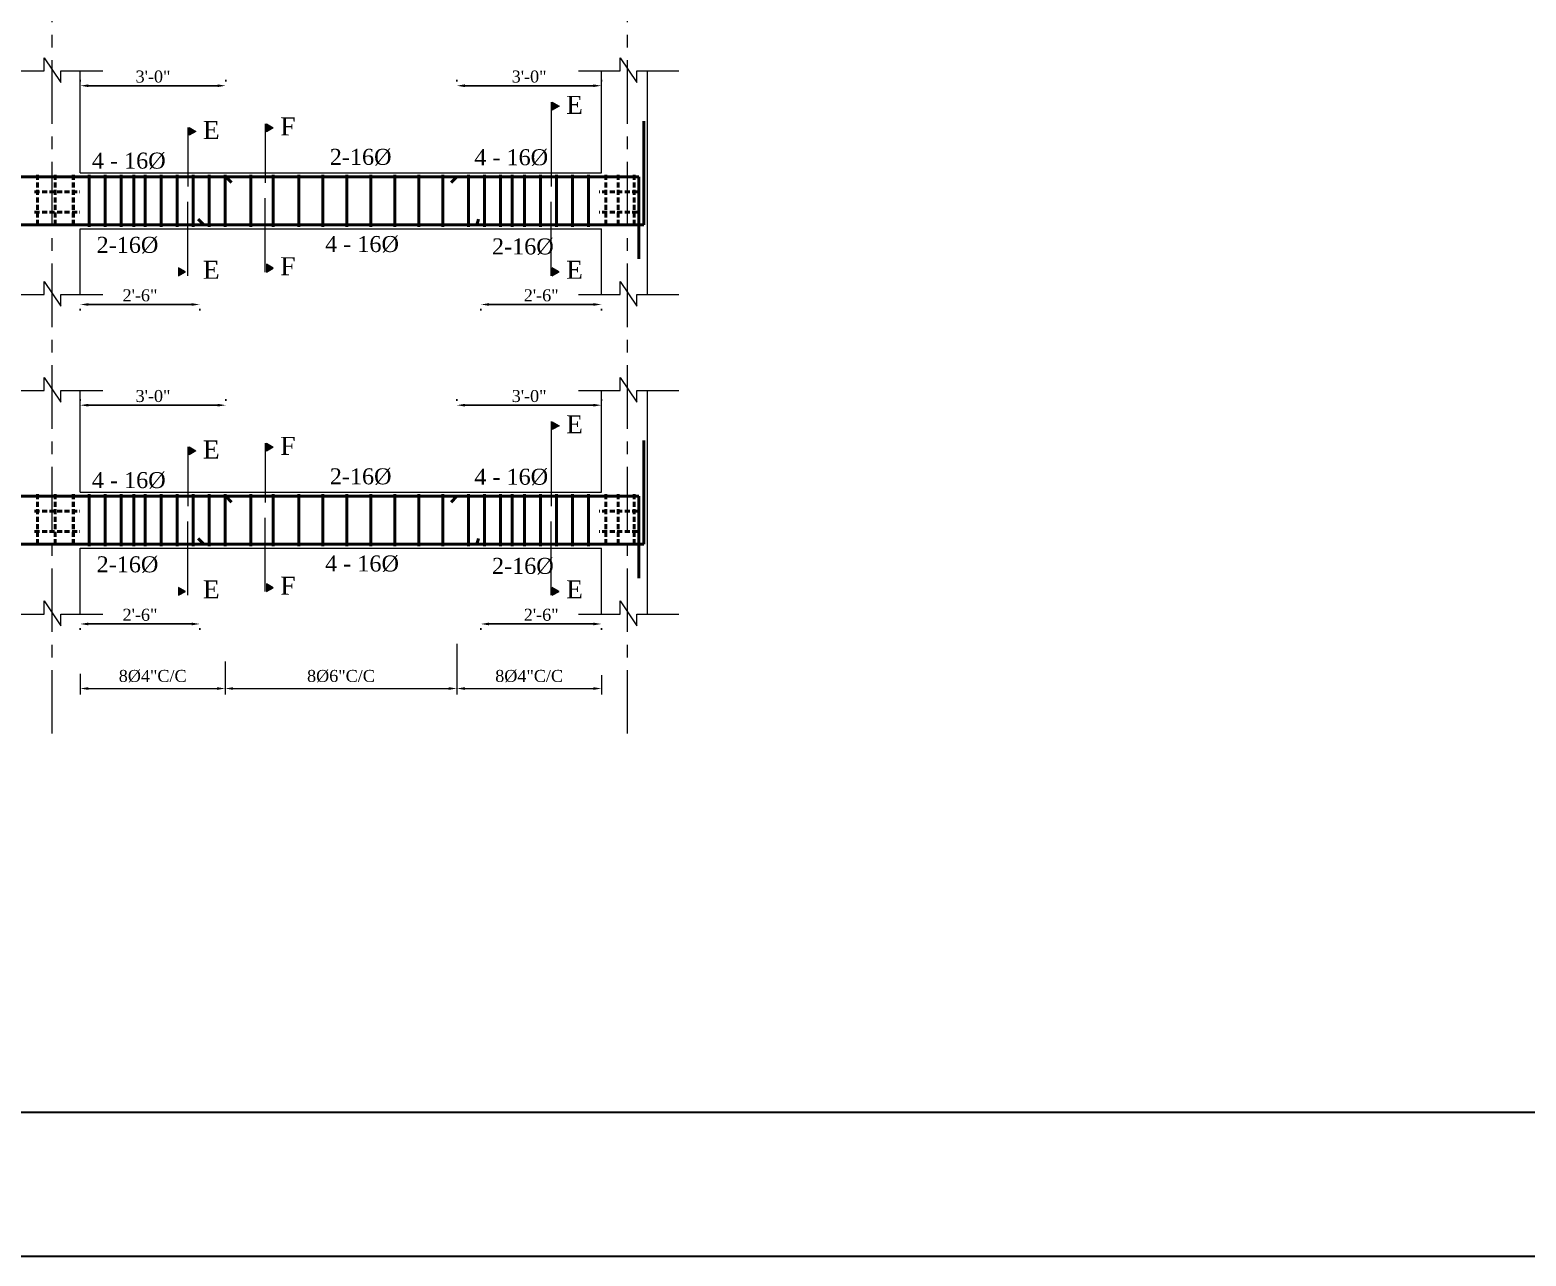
# Model space of a CAD drawing. Extents: x -2338379 to 930990, y -818978 to 106940.
# Drawn here: x 386947 to 387695, y -208929 to -208316 of the extents above; entities that cross this region are included whole.
import ezdxf

# ---------------------------------------------------------------- set-up
doc = ezdxf.new("R2010")
doc.units = 0
doc.header["$MEASUREMENT"] = 0
doc.header["$PDMODE"] = 34
doc.linetypes.add('CENTER', pattern=[50.8, 31.75, -6.35, 6.35, -6.35])
doc.linetypes.add('DASHED', pattern=[0.75, 0.5, -0.25])
doc.layers.get('0').update_dxf_attribs({"linetype": 'CONTINUOUS', "lineweight": 30})
doc.layers.get('DEFPOINTS').update_dxf_attribs({"linetype": 'CONTINUOUS'})
for name, color, linetype, lineweight in [('Center', 11, 'CENTER', 15), ('Dimension', 35, 'CONTINUOUS', 9), ('HATCH', 3, 'CONTINUOUS', 15), ('rcc elevation', 253, 'CONTINUOUS', 18), ('rebar', 3, 'CONTINUOUS', 40), ('TEXT', 7, 'CONTINUOUS', 30), ('WALL', 1, 'CONTINUOUS', 40)]:
    doc.layers.add(name, color=color, linetype=linetype, lineweight=lineweight)
doc.styles.get("Standard").update_dxf_attribs({"font": 'times.ttf', "height": 6})
doc.dimstyles.new('Standard$0', dxfattribs={"dimtxt": 6, "dimasz": 4, "dimexe": 3, "dimexo": 6, "dimgap": 3, "dimtad": 1, "dimdec": 1, "dimzin": 0, "dimdsep": 46, "dimlunit": 4, "dimtxsty": 'Standard', "dimcen": 0.09, "dimclrd": 6, "dimclre": 6, "dimclrt": 7, "dimadec": 0, "dimazin": 0, "dimtfac": 1, "dimtdec": 1, "dimtix": 1, "dimtofl": 0, "dimtmove": 1, "dimatfit": 3, "dimfxl": 1, "dimtolj": 1, "dimtzin": 0, "dimlwd": 18, "dimlwe": 18, "dimarcsym": 0})

# ---------------------------------------------------------------- blocks, each defined once
blk = doc.blocks.new('*D908')
at = {"color": 6, "lineweight": 18, "transparency": 16777216}
for p, q in [((387044.43, -208631.61), (387044.43, -208648.04)), ((386972.03, -208637.77), (386972.03, -208648.04)), ((386976.03, -208645.04), (387040.43, -208645.04))]:
    blk.add_line(p, q, dxfattribs=at)
at = {"color": 6, "lineweight": 30, "transparency": 16777216}
for points in [[(386976.03, -208644.38), (386976.03, -208645.71), (386972.03, -208645.04)], [(387040.43, -208644.38), (387040.43, -208645.71), (387044.43, -208645.04)]]:
    blk.add_solid(points, dxfattribs=at)
at = {"layer": 'DEFPOINTS', "color": 0, "lineweight": 30, "transparency": 16777216}
for p in [(387044.43, -208625.61), (386972.03, -208631.77), (387044.43, -208645.04)]:
    blk.add_point(p, dxfattribs=at)
at = {"color": 7, "transparency": 16777216, "insert": (387008.23, -208638.87), "char_height": 6, "attachment_point": 5}
blk.add_mtext('\\A1;8%%c4"C/C', dxfattribs=at)
blk = doc.blocks.new('*D909')
at = {"color": 6, "lineweight": 18, "transparency": 16777216}
for p, q in [((387160.24, -208622.77), (387160.24, -208648.04)), ((387044.43, -208631.61), (387044.43, -208648.04)), ((387048.43, -208645.04), (387156.24, -208645.04))]:
    blk.add_line(p, q, dxfattribs=at)
at = {"color": 6, "lineweight": 30, "transparency": 16777216}
for points in [[(387048.43, -208644.38), (387048.43, -208645.71), (387044.43, -208645.04)], [(387156.24, -208644.38), (387156.24, -208645.71), (387160.24, -208645.04)]]:
    blk.add_solid(points, dxfattribs=at)
at = {"layer": 'DEFPOINTS', "color": 0, "lineweight": 30, "transparency": 16777216}
for p in [(387160.24, -208616.77), (387044.43, -208625.61), (387160.24, -208645.04)]:
    blk.add_point(p, dxfattribs=at)
at = {"color": 7, "transparency": 16777216, "insert": (387102.33, -208638.87), "char_height": 6, "attachment_point": 5}
blk.add_mtext('\\A1;8%%C6"C/C', dxfattribs=at)
blk = doc.blocks.new('*D910')
at = {"color": 6, "lineweight": 18, "transparency": 16777216}
for p, q in [((387160.24, -208622.77), (387160.24, -208648.04)), ((387232.53, -208638.44), (387232.53, -208648.04)), ((387164.24, -208645.04), (387228.53, -208645.04))]:
    blk.add_line(p, q, dxfattribs=at)
at = {"color": 6, "lineweight": 30, "transparency": 16777216}
for points in [[(387164.24, -208644.38), (387164.24, -208645.71), (387160.24, -208645.04)], [(387228.53, -208644.38), (387228.53, -208645.71), (387232.53, -208645.04)]]:
    blk.add_solid(points, dxfattribs=at)
at = {"layer": 'DEFPOINTS', "color": 0, "lineweight": 30, "transparency": 16777216}
for p in [(387160.24, -208616.77), (387232.53, -208632.44), (387232.53, -208645.04)]:
    blk.add_point(p, dxfattribs=at)
at = {"color": 7, "transparency": 16777216, "insert": (387196.38, -208638.87), "char_height": 6, "attachment_point": 5}
blk.add_mtext('\\A1;8%%C4"C/C', dxfattribs=at)
blk = doc.blocks.new('*D911')
at = {"layer": 'DEFPOINTS', "color": 0, "lineweight": 30, "transparency": 16777216}
for p in [(387044.76, -208503.43), (386972.02, -208510.27), (387044.76, -208510.27)]:
    blk.add_point(p, dxfattribs=at)
at = {"layer": 'TEXT', "color": 6, "lineweight": -2, "transparency": 16777216}
for p, q in [((386972.02, -208501.27), (386972.02, -208500.43)), ((387044.76, -208501.27), (387044.76, -208500.43)), ((386976.02, -208503.43), (387040.76, -208503.43))]:
    blk.add_line(p, q, dxfattribs=at)
at = {"layer": 'TEXT', "color": 6, "lineweight": 30, "transparency": 16777216}
for points in [[(386976.02, -208502.76), (386976.02, -208504.09), (386972.02, -208503.43)], [(387040.76, -208502.76), (387040.76, -208504.09), (387044.76, -208503.43)]]:
    blk.add_solid(points, dxfattribs=at)
at = {"layer": 'TEXT', "color": 7, "transparency": 16777216, "insert": (387008.39, -208498.88), "char_height": 6, "attachment_point": 5}
blk.add_mtext('\\A1;3\'-0"', dxfattribs=at)
blk = doc.blocks.new('*D912')
at = {"layer": 'DEFPOINTS', "color": 0, "lineweight": 30, "transparency": 16777216}
for p in [(386972.02, -208605.94), (387031.76, -208605.94), (387031.76, -208612.78)]:
    blk.add_point(p, dxfattribs=at)
at = {"layer": 'TEXT', "color": 6, "lineweight": -2, "transparency": 16777216}
for p, q in [((386976.02, -208612.78), (387027.76, -208612.78)), ((386972.02, -208614.94), (386972.02, -208615.78)), ((387031.76, -208614.94), (387031.76, -208615.78))]:
    blk.add_line(p, q, dxfattribs=at)
at = {"layer": 'TEXT', "color": 6, "lineweight": 30, "transparency": 16777216}
for points in [[(386976.02, -208612.11), (386976.02, -208613.44), (386972.02, -208612.78)], [(387027.76, -208612.11), (387027.76, -208613.44), (387031.76, -208612.78)]]:
    blk.add_solid(points, dxfattribs=at)
at = {"layer": 'TEXT', "color": 7, "transparency": 16777216, "insert": (387001.89, -208608.23), "char_height": 6, "attachment_point": 5}
blk.add_mtext('\\A1;2\'-6"', dxfattribs=at)
blk = doc.blocks.new('*D913')
at = {"layer": 'DEFPOINTS', "color": 0, "lineweight": 30, "transparency": 16777216}
for p in [(387232.5, -208503.43), (387160.24, -208510.27), (387232.5, -208510.27)]:
    blk.add_point(p, dxfattribs=at)
at = {"layer": 'TEXT', "color": 6, "lineweight": -2, "transparency": 16777216}
for p, q in [((387160.24, -208501.27), (387160.24, -208500.43)), ((387232.5, -208501.27), (387232.5, -208500.43)), ((387164.24, -208503.43), (387228.5, -208503.43))]:
    blk.add_line(p, q, dxfattribs=at)
at = {"layer": 'TEXT', "color": 6, "lineweight": 30, "transparency": 16777216}
for points in [[(387164.24, -208502.76), (387164.24, -208504.09), (387160.24, -208503.43)], [(387228.5, -208502.76), (387228.5, -208504.09), (387232.5, -208503.43)]]:
    blk.add_solid(points, dxfattribs=at)
at = {"layer": 'TEXT', "color": 7, "transparency": 16777216, "insert": (387196.37, -208498.88), "char_height": 6, "attachment_point": 5}
blk.add_mtext('\\A1;3\'-0"', dxfattribs=at)
blk = doc.blocks.new('*D914')
at = {"layer": 'DEFPOINTS', "color": 0, "lineweight": 30, "transparency": 16777216}
for p in [(387172.27, -208605.94), (387232.53, -208605.94), (387172.27, -208612.78)]:
    blk.add_point(p, dxfattribs=at)
at = {"layer": 'TEXT', "color": 6, "lineweight": -2, "transparency": 16777216}
for p, q in [((387228.53, -208612.78), (387176.27, -208612.78)), ((387172.27, -208614.94), (387172.27, -208615.78)), ((387232.53, -208614.94), (387232.53, -208615.78))]:
    blk.add_line(p, q, dxfattribs=at)
at = {"layer": 'TEXT', "color": 6, "lineweight": 30, "transparency": 16777216}
for points in [[(387176.27, -208612.11), (387176.27, -208613.44), (387172.27, -208612.78)], [(387228.53, -208612.11), (387228.53, -208613.44), (387232.53, -208612.78)]]:
    blk.add_solid(points, dxfattribs=at)
at = {"layer": 'TEXT', "color": 7, "transparency": 16777216, "insert": (387202.4, -208608.23), "char_height": 6, "attachment_point": 5}
blk.add_mtext('\\A1;2\'-6"', dxfattribs=at)
blk = doc.blocks.new('*D805')
at = {"layer": 'DEFPOINTS', "color": 0, "lineweight": 30, "transparency": 16777216}
for p in [(387044.76, -208343.74), (386972.02, -208350.58), (387044.76, -208350.58)]:
    blk.add_point(p, dxfattribs=at)
at = {"layer": 'TEXT', "color": 6, "lineweight": -2, "transparency": 16777216}
for p, q in [((386972.02, -208341.58), (386972.02, -208340.74)), ((386976.02, -208343.74), (387040.76, -208343.74)), ((387044.76, -208341.58), (387044.76, -208340.74))]:
    blk.add_line(p, q, dxfattribs=at)
at = {"layer": 'TEXT', "color": 6, "lineweight": 30, "transparency": 16777216}
for points in [[(386976.02, -208343.07), (386976.02, -208344.41), (386972.02, -208343.74)], [(387040.76, -208343.07), (387040.76, -208344.41), (387044.76, -208343.74)]]:
    blk.add_solid(points, dxfattribs=at)
at = {"layer": 'TEXT', "color": 7, "transparency": 16777216, "insert": (387008.39, -208339.19), "char_height": 6, "attachment_point": 5}
blk.add_mtext('\\A1;3\'-0"', dxfattribs=at)
blk = doc.blocks.new('*D806')
at = {"layer": 'DEFPOINTS', "color": 0, "lineweight": 30, "transparency": 16777216}
for p in [(386972.02, -208446.25), (387031.76, -208446.25), (387031.76, -208453.09)]:
    blk.add_point(p, dxfattribs=at)
at = {"layer": 'TEXT', "color": 6, "lineweight": -2, "transparency": 16777216}
for p, q in [((386972.02, -208455.25), (386972.02, -208456.09)), ((386976.02, -208453.09), (387027.76, -208453.09)), ((387031.76, -208455.25), (387031.76, -208456.09))]:
    blk.add_line(p, q, dxfattribs=at)
at = {"layer": 'TEXT', "color": 6, "lineweight": 30, "transparency": 16777216}
for points in [[(386976.02, -208452.42), (386976.02, -208453.76), (386972.02, -208453.09)], [(387027.76, -208452.42), (387027.76, -208453.76), (387031.76, -208453.09)]]:
    blk.add_solid(points, dxfattribs=at)
at = {"layer": 'TEXT', "color": 7, "transparency": 16777216, "insert": (387001.89, -208448.54), "char_height": 6, "attachment_point": 5}
blk.add_mtext('\\A1;2\'-6"', dxfattribs=at)
blk = doc.blocks.new('*D807')
at = {"layer": 'DEFPOINTS', "color": 0, "lineweight": 30, "transparency": 16777216}
for p in [(387232.5, -208343.74), (387160.24, -208350.58), (387232.5, -208350.58)]:
    blk.add_point(p, dxfattribs=at)
at = {"layer": 'TEXT', "color": 6, "lineweight": -2, "transparency": 16777216}
for p, q in [((387160.24, -208341.58), (387160.24, -208340.74)), ((387164.24, -208343.74), (387228.5, -208343.74)), ((387232.5, -208341.58), (387232.5, -208340.74))]:
    blk.add_line(p, q, dxfattribs=at)
at = {"layer": 'TEXT', "color": 6, "lineweight": 30, "transparency": 16777216}
for points in [[(387164.24, -208343.07), (387164.24, -208344.41), (387160.24, -208343.74)], [(387228.5, -208343.07), (387228.5, -208344.41), (387232.5, -208343.74)]]:
    blk.add_solid(points, dxfattribs=at)
at = {"layer": 'TEXT', "color": 7, "transparency": 16777216, "insert": (387196.37, -208339.19), "char_height": 6, "attachment_point": 5}
blk.add_mtext('\\A1;3\'-0"', dxfattribs=at)
blk = doc.blocks.new('*D808')
at = {"layer": 'DEFPOINTS', "color": 0, "lineweight": 30, "transparency": 16777216}
for p in [(387172.27, -208446.25), (387232.53, -208446.25), (387172.27, -208453.09)]:
    blk.add_point(p, dxfattribs=at)
at = {"layer": 'TEXT', "color": 6, "lineweight": -2, "transparency": 16777216}
for p, q in [((387172.27, -208455.25), (387172.27, -208456.09)), ((387228.53, -208453.09), (387176.27, -208453.09)), ((387232.53, -208455.25), (387232.53, -208456.09))]:
    blk.add_line(p, q, dxfattribs=at)
at = {"layer": 'TEXT', "color": 6, "lineweight": 30, "transparency": 16777216}
for points in [[(387176.27, -208452.42), (387176.27, -208453.76), (387172.27, -208453.09)], [(387228.53, -208452.42), (387228.53, -208453.76), (387232.53, -208453.09)]]:
    blk.add_solid(points, dxfattribs=at)
at = {"layer": 'TEXT', "color": 7, "transparency": 16777216, "insert": (387202.4, -208448.54), "char_height": 6, "attachment_point": 5}
blk.add_mtext('\\A1;2\'-6"', dxfattribs=at)

msp = doc.modelspace()

# ---------------------------------------------------------------- hatches: boundary and pattern name
at = {"layer": 'HATCH', "ltscale": 0.5}
for points in [[(387207.93, -208355.95), (387207.93, -208352), (387211.35, -208353.97)], [(387026.4, -208368.53), (387026.4, -208364.58), (387029.81, -208366.56)], [(387065.05, -208366.71), (387065.05, -208362.76), (387068.46, -208364.73)], [(387065.05, -208432.99), (387065.05, -208436.94), (387068.46, -208434.97)], [(387021.2, -208434.81), (387021.2, -208438.76), (387024.61, -208436.79)], [(387207.93, -208434.81), (387207.93, -208438.76), (387211.35, -208436.79)], [(387207.93, -208515.63), (387207.93, -208511.69), (387211.35, -208513.66)], [(387065.05, -208526.39), (387065.05, -208522.45), (387068.46, -208524.42)], [(387026.4, -208528.21), (387026.4, -208524.27), (387029.81, -208526.24)], [(387021.2, -208594.5), (387021.2, -208598.45), (387024.61, -208596.47)], [(387065.05, -208592.68), (387065.05, -208596.62), (387068.46, -208594.65)], [(387207.93, -208594.5), (387207.93, -208598.45), (387211.35, -208596.47)]]:
    msp.add_hatch(color=256, dxfattribs=at).paths.add_polyline_path(points)

# ---------------------------------------------------------------- linework, layer by layer
at = {"color": 3}
for points in [[(388521.51, -208928.73), (388521.51, -206502.33), (385343.91, -206502.33), (385343.91, -208928.73)], [(388449.51, -208856.73), (388449.51, -206574.33), (385415.91, -206574.33), (385415.91, -208856.73)]]:
    msp.add_lwpolyline(points, close=True, dxfattribs=at)
at = {"layer": 'Center'}
for p, q in [((386958.02, -208667.58), (386958.02, -207680.99)), ((387245.51, -208667.58), (387245.51, -207680.99))]:
    msp.add_line(p, q, dxfattribs=at)
at = {"layer": 'Dimension', "ltscale": 0.5}
for p, q in [((387207.31, -208351.97), (387207.31, -208394.14)), ((387025.77, -208364.59), (387025.77, -208394.14)), ((387064.42, -208362.77), (387064.42, -208392.32)), ((387025.77, -208438.75), (387025.77, -208401.8)), ((387064.42, -208436.93), (387064.42, -208399.98)), ((387207.31, -208438.75), (387207.31, -208401.8)), ((387207.31, -208511.65), (387207.31, -208553.82)), ((387064.42, -208522.46), (387064.42, -208552)), ((387025.77, -208524.28), (387025.77, -208553.82)), ((387064.42, -208596.61), (387064.42, -208559.67)), ((387025.77, -208598.44), (387025.77, -208561.49)), ((387207.31, -208598.44), (387207.31, -208561.49))]:
    msp.add_line(p, q, dxfattribs=at)
at = {"layer": 'Dimension'}
for points in [[(386933.13, -208336.37), (386953.92, -208336.37), (386953.92, -208329.81), (386962.3, -208342.2), (386962.3, -208336.37), (386983.27, -208336.37)], [(387221.09, -208336.37), (387241.88, -208336.37), (387241.88, -208329.81), (387250.27, -208342.2), (387250.27, -208336.37), (387271.24, -208336.37)], [(386933.13, -208448.16), (386953.92, -208448.16), (386953.92, -208441.61), (386962.3, -208453.99), (386962.3, -208448.16), (386983.27, -208448.16)], [(387221.09, -208448.16), (387241.88, -208448.16), (387241.88, -208441.61), (387250.27, -208453.99), (387250.27, -208448.16), (387271.24, -208448.16)], [(386933.13, -208496.06), (386953.92, -208496.06), (386953.92, -208489.5), (386962.3, -208501.89), (386962.3, -208496.06), (386983.27, -208496.06)], [(387221.09, -208496.06), (387241.88, -208496.06), (387241.88, -208489.5), (387250.27, -208501.89), (387250.27, -208496.06), (387271.24, -208496.06)], [(386933.13, -208607.85), (386953.92, -208607.85), (386953.92, -208601.29), (386962.3, -208613.68), (386962.3, -208607.85), (386983.27, -208607.85)], [(387221.09, -208607.85), (387241.88, -208607.85), (387241.88, -208601.29), (387250.27, -208613.68), (387250.27, -208607.85), (387271.24, -208607.85)]]:
    msp.add_lwpolyline(points, dxfattribs=at)
at = {"layer": 'Dimension', "ltscale": 0.5}
for points in [[(387211.35, -208353.97), (387207.93, -208355.95), (387207.93, -208352)], [(387029.81, -208366.56), (387026.4, -208368.53), (387026.4, -208364.58)], [(387068.46, -208364.73), (387065.05, -208366.71), (387065.05, -208362.76)], [(387068.46, -208434.97), (387065.05, -208432.99), (387065.05, -208436.94)], [(387024.61, -208436.79), (387021.2, -208434.81), (387021.2, -208438.76)], [(387211.35, -208436.79), (387207.93, -208434.81), (387207.93, -208438.76)], [(387211.35, -208513.66), (387207.93, -208515.63), (387207.93, -208511.69)], [(387068.46, -208524.42), (387065.05, -208526.39), (387065.05, -208522.45)], [(387029.81, -208526.24), (387026.4, -208528.21), (387026.4, -208524.27)], [(387024.61, -208596.47), (387021.2, -208594.5), (387021.2, -208598.45)], [(387068.46, -208594.65), (387065.05, -208592.68), (387065.05, -208596.62)], [(387211.35, -208596.47), (387207.93, -208594.5), (387207.93, -208598.45)]]:
    msp.add_lwpolyline(points, close=True, dxfattribs=at)
at = {"layer": 'rcc elevation', "ltscale": 20}
for p, q in [((386972.02, -208387.29), (386972.02, -208336.37)), ((386972.02, -208387.29), (386972.02, -208336.37)), ((387232.5, -208387.29), (387232.5, -208336.37)), ((387255.51, -208415.29), (387255.51, -208336.37)), ((387255.51, -208415.29), (387255.51, -208336.37)), ((386972.02, -208387.29), (387232.5, -208387.29)), ((386972.02, -208415.29), (387232.5, -208415.29)), ((386972.02, -208448.16), (386972.02, -208415.29)), ((386972.02, -208448.16), (386972.02, -208415.29)), ((387232.5, -208448.16), (387232.5, -208415.29)), ((387255.51, -208448.16), (387255.51, -208415.29)), ((387255.51, -208448.16), (387255.51, -208415.29)), ((386972.02, -208546.97), (386972.02, -208496.06)), ((386972.02, -208546.97), (386972.02, -208496.06)), ((387232.5, -208546.97), (387232.5, -208496.06)), ((387255.51, -208574.97), (387255.51, -208496.06)), ((387255.51, -208574.97), (387255.51, -208496.06)), ((386972.02, -208546.97), (387232.5, -208546.97)), ((386972.02, -208574.97), (387232.5, -208574.97)), ((386972.02, -208607.85), (386972.02, -208574.97)), ((386972.02, -208607.85), (386972.02, -208574.97)), ((387232.5, -208607.85), (387232.5, -208574.97)), ((387255.51, -208607.85), (387255.51, -208574.97)), ((387255.51, -208607.85), (387255.51, -208574.97))]:
    msp.add_line(p, q, dxfattribs=at)
at = {"layer": 'rebar', "ltscale": 20}
for p, q in [((387253.77, -208361.41), (387253.77, -208413.29)), ((385508.8, -208389.29), (387251.14, -208389.29)), ((387044.76, -208389.29), (387047.61, -208392.14)), ((387160.24, -208389.29), (387157.39, -208392.14)), ((387251.14, -208389.29), (387251.14, -208430.2)), ((387030.91, -208410.44), (387033.76, -208413.29)), ((387171.12, -208410.44), (387170.27, -208413.29)), ((385506.17, -208413.29), (387253.77, -208413.29)), ((387253.77, -208521.1), (387253.77, -208572.97)), ((385508.8, -208548.97), (387251.14, -208548.97)), ((387044.76, -208548.97), (387047.61, -208551.82)), ((387160.24, -208548.97), (387157.39, -208551.82)), ((387251.14, -208548.97), (387251.14, -208589.89)), ((385506.17, -208572.97), (387253.77, -208572.97)), ((387030.91, -208570.12), (387033.76, -208572.97)), ((387171.12, -208570.12), (387170.27, -208572.97))]:
    msp.add_line(p, q, dxfattribs=at)
at = {"layer": 'rebar', "linetype": 'DASHED', "ltscale": 5}
for p, q in [((386950.67, -208388.29), (386950.67, -208414.29)), ((386959.53, -208388.29), (386959.53, -208414.29)), ((386968.49, -208388.29), (386968.49, -208414.29)), ((386968.58, -208388.29), (386968.58, -208414.29)), ((387234.77, -208388.29), (387234.77, -208414.29)), ((387240.85, -208388.29), (387240.85, -208414.29)), ((387248.93, -208388.29), (387248.93, -208414.29)), ((386949.18, -208396.74), (386971.86, -208396.74)), ((387250.42, -208396.74), (387231.4, -208396.74)), ((386949.18, -208406.91), (386971.86, -208406.91)), ((387250.42, -208406.91), (387231.4, -208406.91)), ((386950.67, -208547.97), (386950.67, -208573.97)), ((386959.53, -208547.97), (386959.53, -208573.97)), ((386968.49, -208547.97), (386968.49, -208573.97)), ((386968.58, -208547.97), (386968.58, -208573.97)), ((387234.77, -208547.97), (387234.77, -208573.97)), ((387240.85, -208547.97), (387240.85, -208573.97)), ((387248.93, -208547.97), (387248.93, -208573.97)), ((386949.18, -208556.42), (386971.86, -208556.42)), ((387250.42, -208556.42), (387231.4, -208556.42)), ((386949.18, -208566.59), (386971.86, -208566.59)), ((387250.42, -208566.59), (387231.4, -208566.59))]:
    msp.add_line(p, q, dxfattribs=at)
at = {"layer": 'rebar', "ltscale": 5}
for p, q in [((386976.43, -208388.29), (386976.43, -208414.29)), ((386984.43, -208388.29), (386984.43, -208414.29)), ((386992.43, -208388.29), (386992.43, -208414.29)), ((386998.76, -208388.29), (386998.76, -208414.29)), ((387004.43, -208388.29), (387004.43, -208414.29)), ((387012.43, -208388.29), (387012.43, -208414.29)), ((387020.43, -208388.29), (387020.43, -208414.29)), ((387028.43, -208388.29), (387028.43, -208414.29)), ((387036.43, -208388.29), (387036.43, -208414.29)), ((387044.43, -208388.29), (387044.43, -208414.29)), ((387057.31, -208388.29), (387057.31, -208414.29)), ((387068.43, -208388.29), (387068.43, -208414.29)), ((387081.31, -208388.29), (387081.31, -208414.29)), ((387093.31, -208388.29), (387093.31, -208414.29)), ((387105.31, -208388.29), (387105.31, -208414.29)), ((387117.31, -208388.29), (387117.31, -208414.29)), ((387129.31, -208388.29), (387129.31, -208414.29)), ((387141.31, -208388.29), (387141.31, -208414.29)), ((387153.31, -208388.29), (387153.31, -208414.29)), ((387166.09, -208388.29), (387166.09, -208414.29)), ((387174.09, -208388.29), (387174.09, -208414.29)), ((387182.09, -208388.29), (387182.09, -208414.29)), ((387187.82, -208388.29), (387187.82, -208414.29)), ((387194.09, -208388.29), (387194.09, -208414.29)), ((387202.09, -208388.29), (387202.09, -208414.29)), ((387210.09, -208388.29), (387210.09, -208414.29)), ((387218.09, -208388.29), (387218.09, -208414.29)), ((387226.09, -208388.29), (387226.09, -208414.29)), ((386976.43, -208547.97), (386976.43, -208573.97)), ((386984.43, -208547.97), (386984.43, -208573.97)), ((386992.43, -208547.97), (386992.43, -208573.97)), ((386998.76, -208547.97), (386998.76, -208573.97)), ((387004.43, -208547.97), (387004.43, -208573.97)), ((387012.43, -208547.97), (387012.43, -208573.97)), ((387020.43, -208547.97), (387020.43, -208573.97)), ((387028.43, -208547.97), (387028.43, -208573.97)), ((387036.43, -208547.97), (387036.43, -208573.97)), ((387044.43, -208547.97), (387044.43, -208573.97)), ((387057.31, -208547.97), (387057.31, -208573.97)), ((387068.43, -208547.97), (387068.43, -208573.97)), ((387081.31, -208547.97), (387081.31, -208573.97)), ((387093.31, -208547.97), (387093.31, -208573.97)), ((387105.31, -208547.97), (387105.31, -208573.97)), ((387117.31, -208547.97), (387117.31, -208573.97)), ((387129.31, -208547.97), (387129.31, -208573.97)), ((387141.31, -208547.97), (387141.31, -208573.97)), ((387153.31, -208547.97), (387153.31, -208573.97)), ((387166.09, -208547.97), (387166.09, -208573.97)), ((387174.09, -208547.97), (387174.09, -208573.97)), ((387182.09, -208547.97), (387182.09, -208573.97)), ((387187.82, -208547.97), (387187.82, -208573.97)), ((387194.09, -208547.97), (387194.09, -208573.97)), ((387202.09, -208547.97), (387202.09, -208573.97)), ((387210.09, -208547.97), (387210.09, -208573.97)), ((387218.09, -208547.97), (387218.09, -208573.97)), ((387226.09, -208547.97), (387226.09, -208573.97))]:
    msp.add_line(p, q, dxfattribs=at)

# ---------------------------------------------------------------- texts
at = {"layer": 'TEXT', "attachment_point": 1}
for s, insert, char_height, width in [('{\\fTimes New Roman|b0|i0|c0|p18;E}', (387214.94, -208348.8), 9, 1356.5327), ('{\\fTimes New Roman|b0|i0|c0|p18;E}', (387033.4, -208361.38), 9, 1356.5327), ('{\\fTimes New Roman|b0|i0|c0|p18;F}', (387072.05, -208359.56), 9, 1356.5327), ('2-16%%C ', (387096.74, -208375.29), 8, 1404.5327), ('2-16%%C ', (386980.2, -208419.28), 8, 1356.5327), ('2-16%%C ', (387177.8, -208420.05), 8, 1356.5327), ('{\\fTimes New Roman|b0|i0|c0|p18;E}', (387033.4, -208431.26), 9, 1356.5327), ('{\\fTimes New Roman|b0|i0|c0|p18;F}', (387072.05, -208429.44), 9, 1356.5327), ('{\\fTimes New Roman|b0|i0|c0|p18;E}', (387214.94, -208431.26), 9, 1356.5327), ('{\\fTimes New Roman|b0|i0|c0|p18;E}', (387214.94, -208508.48), 9, 1356.5327), ('{\\fTimes New Roman|b0|i0|c0|p18;E}', (387033.4, -208521.07), 9, 1356.5327), ('{\\fTimes New Roman|b0|i0|c0|p18;F}', (387072.05, -208519.24), 9, 1356.5327), ('2-16%%C ', (387096.74, -208534.98), 8, 1404.5327), ('2-16%%C ', (386980.2, -208578.96), 8, 1356.5327), ('2-16%%C ', (387177.8, -208579.74), 8, 1356.5327), ('{\\fTimes New Roman|b0|i0|c0|p18;E}', (387033.4, -208590.95), 9, 1356.5327), ('{\\fTimes New Roman|b0|i0|c0|p18;F}', (387072.05, -208589.13), 9, 1356.5327), ('{\\fTimes New Roman|b0|i0|c0|p18;E}', (387214.94, -208590.95), 9, 1356.5327)]:
    msp.add_mtext(s, dxfattribs=dict(at, insert=insert, char_height=char_height, width=width))
at = {"layer": 'WALL', "color": 7, "char_height": 8, "attachment_point": 5}
for insert in [(386996.27, -208381.34), (387187.42, -208379.65), (387112.86, -208423.02), (386996.27, -208541.02), (387187.42, -208539.34), (387112.86, -208582.71)]:
    msp.add_mtext('4 - 16%%C', dxfattribs=dict(at, insert=insert))

# ---------------------------------------------------------------- dimensions: what is measured, and where the dimension line sits
for base, p1, p2, text, picture, middle in [((387160.24, -208645.04), (387044.43, -208625.61), (387160.24, -208616.77), '8%%C6"C/C', '*D909', (387102.33, -208638.87)), ((387232.53, -208645.04), (387160.24, -208616.77), (387232.53, -208632.44), '8%%C4"C/C', '*D910', (387196.38, -208638.87)), ((387044.43, -208645.04), (386972.03, -208631.77), (387044.43, -208625.61), '8%%c4"C/C', '*D908', (387008.23, -208638.87))]:
    dim = msp.add_linear_dim(base=base, p1=p1, p2=p2, text=text, dimstyle='Standard$0')
    dim.commit()
    dim.dimension.update_dxf_attribs({"geometry": picture, "text_midpoint": middle})
at = {"layer": 'TEXT'}
for p1, p2, distance, picture, middle in [((386972.02, -208350.58), (387044.76, -208350.58), 6.84, '*D805', (387008.39, -208339.19)), ((387160.24, -208350.58), (387232.5, -208350.58), 6.84, '*D807', (387196.37, -208339.19)), ((386972.02, -208446.25), (387031.76, -208446.25), -6.84, '*D806', (387001.89, -208448.54)), ((387232.53, -208446.25), (387172.27, -208446.25), 6.84, '*D808', (387202.4, -208448.54)), ((386972.02, -208510.27), (387044.76, -208510.27), 6.84, '*D911', (387008.39, -208498.88)), ((387160.24, -208510.27), (387232.5, -208510.27), 6.84, '*D913', (387196.37, -208498.88)), ((386972.02, -208605.94), (387031.76, -208605.94), -6.84, '*D912', (387001.89, -208608.23)), ((387232.53, -208605.94), (387172.27, -208605.94), 6.84, '*D914', (387202.4, -208608.23))]:
    dim = msp.add_aligned_dim(p1=p1, p2=p2, distance=distance, dimstyle='Standard$0', override={"dimscale": 0.5, "dimtxt": 18, "dimasz": 8, "dimexe": 6, "dimexo": 18, "dimdec": 0, "dimlfac": 0.5, "dimzin": 11, "dimcen": 2.5, "dimdle": 6, "dimtdec": 0, "dimtofl": 1, "dimlwd": 65534, "dimlwe": 65534}, dxfattribs=at)
    dim.commit()
    dim.dimension.update_dxf_attribs({"geometry": picture, "text_midpoint": middle})

doc.saveas('drawing.dxf')
